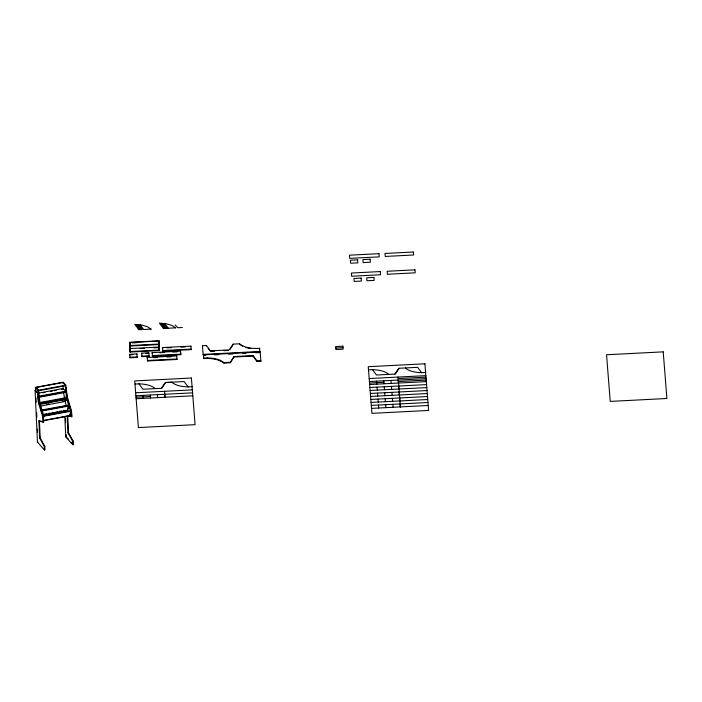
<?xml version="1.0" encoding="UTF-8"?>
<svg xmlns="http://www.w3.org/2000/svg" width="702" height="702" viewBox="0 0 702 702"><rect width="100%" height="100%" fill="white"/><g stroke="black" fill="none" stroke-linecap="round" stroke-linejoin="round"><path stroke-width="1.05" d="M43.217 419.629L43.972 416.198L39.97 403.817L38.566 390.215L36.162 387.486L36.188 388.004M67.69 409.038L68.261 406.467M35.635 391.725L35.433 387.372L63.215 382.204L65.812 385.152L67.208 398.754L71.218 411.135L70.2 415.768L43.489 420.726M161.416 388.259L165.295 382.511L184.1 381.546L188.11 386.899L192.085 386.723M205.721 355.335L203.545 355.449L203.519 354.931L203.791 358.59C210.705 358.16 218.278 358.775 223.982 363.101L230.221 362.776L234.082 356.519L252.887 355.554L256.923 361.425L260.898 361.223L260.188 352.027L203.176 354.887L203.15 354.378L259.819 351.474L259.845 351.992L259.573 348.332C252.65 348.762 245.077 348.139 239.382 343.822L233.143 344.138L229.256 349.886L210.451 350.851L206.441 345.489L202.466 345.7L202.492 346.209M229.835 349.578L232.608 345.472M230.221 362.776L234.082 356.519M394.928 374.034L398.806 368.287L417.62 367.322L421.63 372.683L425.605 372.499M399.166 368.313L395.287 374.061L376.474 375.017L372.472 369.664L368.497 369.84M66.128 399.552L65.023 400.956L66.286 405.782M63.408 382.423L35.627 387.583L35.776 390.847M35.1 390.505L38.171 393.278L35.1 390.505L37.443 442.049L44.445 449.991L44.972 449.894L44.814 446.279L40.198 437.96L39.417 420.849L38.882 420.946L39.663 438.057L44.279 446.375L44.445 449.991M35.433 387.372L38.031 390.312L65.812 385.152M38.592 390.733L65.304 385.767M38.566 393.102L63.145 388.531L65.549 391.268L38.838 396.226M65.944 388.118L66.479 388.013C65.83 398.087 71.832 406.932 72.008 416.716L68.05 415.909M42.866 392.822L45.007 392.427M50.342 391.435L52.483 391.032M54.089 390.733L56.221 390.338M61.565 389.347L63.698 388.952M38.031 390.312C36.995 401.404 43.138 411.293 43.699 421.981L43.164 422.077C43.34 413.381 37.855 405.756 37.794 396.946L66.646 391.584M38.952 397.306L65.663 392.339L63.505 392.006M39.856 402.527L64.426 397.955L66.585 398.288L39.882 403.255M42.076 402.685L44.217 402.29M38.9 404.01L67.743 398.648M40.111 404.343L66.813 399.385L65.163 401.491L40.593 406.054M46.858 404.326L49 403.931M62.355 401.447L65.558 400.851M41.602 410.038L68.313 405.072M40.672 410.767L69.516 405.405M41.918 411.012L68.629 406.054L67.682 410.337L43.103 414.908M44.533 414.162L46.665 413.768M48.271 413.469L50.412 413.074M52.009 412.776L54.151 412.381M55.748 412.083L57.889 411.679M59.494 411.381L61.627 410.986M63.233 410.688L65.365 410.293M43.796 415.76L70.507 410.793M42.901 416.4L71.753 411.039M43.024 420.489L70.27 415.426M39.663 438.057L40.198 437.96M67.199 415.689L67.971 432.792L68.506 432.695L73.122 441.014L73.289 444.629L72.754 444.726L65.751 436.784L64.83 416.383M37.443 442.049L37.978 441.944M65.751 436.784L68.384 439.066M44.279 446.375L44.814 446.279M67.971 432.792L72.587 441.11L73.122 441.014M182.309 327.501L177.825 327.729L175.044 324.947M130.59 352.035L130.054 342.523L130.353 349.052L129.791 349.087L129.475 342.322L158.942 340.812L159.494 350.561L130.028 352.071L129.773 348.85M129.493 342.558L158.959 341.049M132.266 342.927L136.618 342.708M129.475 342.322L129.73 345.542L159.196 344.033M130.318 346.025L158.652 344.577M140.163 348.552L144.524 348.332M153.799 347.85L158.687 347.604L158.538 344.34M162.548 347.569L190.883 346.121L191.137 349.622L162.803 351.07L162.548 347.569L162.566 348.087M166.927 347.859L171.288 347.639M181.098 347.139L185.451 346.911M141.637 353.159L148.815 352.79L149.078 356.291L141.901 356.66L141.637 353.159L141.664 353.676M152.159 352.623L180.493 351.167L180.756 354.668L152.422 356.125L152.159 352.623L152.185 353.141M129.703 354.291L136.881 353.922L137.144 357.423L129.967 357.792L129.703 354.291L129.73 354.808L132.801 354.65M145.762 353.466L148.842 353.308L148.815 352.79M159.81 352.746L164.171 352.527M172.885 352.079L177.246 351.851M214.654 351.149L210.468 351.369L210.451 350.851M224.052 350.667L228.238 350.456M180.73 354.159L152.395 355.607L152.422 356.125M147.236 357.485L176.702 355.967L176.965 359.468L147.49 360.977L147.236 357.485L147.262 357.994M335.828 348.043L343.006 347.674M153.808 357.66L157.081 357.493M166.9 356.993L171.27 356.765M214.435 354.887L218.796 354.668M228.606 354.159L232.967 353.94M242.769 353.439L246.042 353.273M255.853 352.764L260.214 352.544L260.188 352.027M230.195 362.267L223.956 362.583C218.261 358.257 210.679 357.643 203.764 358.073L203.791 358.59M234.108 357.028L252.913 356.072M252.887 355.554L256.897 360.907L260.872 360.705L260.898 361.223M134.977 384.064L138.952 383.88L142.962 389.241L161.776 388.276L165.654 382.529L171.902 382.213A20.7 8.617 -2.6 0 0 188.171 386.925M369.182 378.545L425.851 375.64M398.201 378.553L425.965 377.132M135.67 392.769L192.339 389.864M369.419 381.528L426.088 378.624M369.533 383.02L383.889 382.283M398.438 381.537L426.202 380.115M135.907 395.752L192.576 392.848M369.656 384.512L426.325 381.616M136.021 397.244L150.377 396.507M136.135 398.736L192.804 395.831M369.893 387.504L426.562 384.599M370.13 390.479L426.798 387.583M370.358 393.462L427.027 390.558M370.595 396.446L427.264 393.55M370.832 399.438L427.5 396.533M371.068 402.413L427.737 399.517M371.305 405.405L427.974 402.5M371.542 408.388L428.211 405.484M246.025 347.551L250.798 348.561M69.445 416.04L71.156 416.488M39.417 420.849L43.699 421.981M38.882 420.946L43.164 422.077M242.436 346.253L239.382 343.822M71.192 442.242L73.289 444.629M208.178 348.306L209.898 350.605M164.847 323.64L168.269 328.22M162.101 323.368L165.83 328.343M140.26 324.903L143.691 329.484M137.522 324.631L141.242 329.607M67.506 409.898L68.252 411.776M69.559 415.084L69.735 415.523L70.683 411.24L66.672 398.85L65.277 385.249L62.873 382.52L62.89 383.038M64.733 396.393L65.049 398.42M63.575 392.453L64.514 398.517M398.087 377.062L400.438 406.906M398.131 380.063L398.367 383.046M398.604 386.03L398.841 389.005M399.069 391.997L399.306 394.98M399.543 397.964L399.78 400.947M400.017 403.931L400.254 406.914M390.953 380.423L391.19 383.415M391.426 386.398L391.663 389.373M391.892 392.357L392.128 395.349M392.365 398.332L392.602 401.316M392.839 404.299L393.076 407.283M383.775 380.791L384.012 383.775M384.248 386.767L384.485 389.742M384.714 392.725L384.95 395.709M385.187 398.701L385.424 401.684M385.661 404.668L385.898 407.651M376.597 381.16L376.834 384.143M377.071 387.135L377.307 390.11M377.536 393.094L377.773 396.077M378.009 399.069L378.246 402.053M378.483 405.036L378.72 408.02M202.466 345.7L203.176 354.887M180.756 354.668L180.493 351.167M164.566 391.286L165.04 397.253M164.619 394.278L164.856 397.262M159.24 347.341L159.494 350.561M157.441 394.647L157.678 397.63M150.263 395.015L150.5 397.999M143.085 395.384L143.322 398.367M259.573 348.332L259.591 348.85M256.897 360.907L256.923 361.425M248.824 347.859L248.85 348.368M233.143 344.138L233.161 344.656M223.956 362.583L223.982 363.101M220.165 360.187L220.182 360.696M214.514 358.546L214.531 359.064M207.687 357.871L207.713 358.389M206.441 345.489L206.458 346.007M190.883 346.121L190.9 346.63M191.137 349.622L191.119 349.105L162.785 350.552L162.803 351.07M176.702 355.967L176.728 356.484M176.965 359.468L176.939 358.959L147.473 360.468L147.49 360.977M158.942 340.812L159.257 347.578M158.924 350.588L158.389 341.075L158.415 341.593M149.078 356.291L149.052 355.782L141.874 356.142L141.901 356.66M137.144 357.423L137.118 356.906L129.94 357.274L129.967 357.792M136.881 353.922L136.908 354.44M129.73 345.542L130.028 352.071M71.218 411.135L71.472 416.812M72.587 441.11L72.754 444.726M67.725 415.584L68.506 432.695M65.461 418.427L65.655 422.727M66.19 434.538L66.286 436.688M63.022 385.784L63.171 389.048M37.636 393.374L37.794 396.946M35.977 397.92L36.171 402.22M36.662 412.952L36.855 417.251M37.39 429.062L37.539 432.283M138.899 383.862A20.7 8.617 -2.6 0 1 155.168 388.575M421.683 372.701A20.7 8.617 -2.6 0 1 405.414 367.988M372.411 369.647A20.7 8.617 -2.6 0 1 388.68 374.359M139.847 329.194L136.337 324.929L139.847 329.194M164.426 327.939L160.925 323.675L164.391 327.992M139.075 325.21L142.26 329.115L139.119 325.184M163.654 323.955L166.848 327.86L163.698 323.92M378.957 253.676L349.491 255.186L349.745 258.371L379.212 256.862L378.957 253.676M413.338 252.009L385.003 253.457L385.24 256.449L413.575 254.993L413.338 252.009M357.608 259.863L350.43 260.231L350.667 263.215L357.844 262.846L357.608 259.863M370.112 259.24L362.934 259.608L363.162 262.592L370.34 262.223L370.112 259.24M380.344 271.56L351.439 273.043L351.693 276.228L380.589 274.745L380.344 271.56M414.952 269.84L387.179 271.262L387.416 274.245L415.18 272.824L414.952 269.84M361.135 278.089L353.957 278.457L354.185 281.441L361.372 281.072L361.135 278.089M373.903 277.422L366.725 277.79L366.962 280.774L374.14 280.405L373.903 277.422M151.062 329.106L138.803 329.729L134.784 324.359L141.558 325.026L147.209 326.667L151.062 329.106M175.649 327.843L163.382 328.475L159.363 323.095L166.146 323.771L171.797 325.403L175.649 327.843M158.67 347.086L130.335 348.543L130.563 351.526L158.898 350.07L158.67 347.086M342.892 346.183L335.714 346.551L335.951 349.535L343.129 349.166L342.892 346.183M424.912 363.803L368.243 366.698L371.937 413.346L428.606 410.442L424.912 363.803M663.214 351.851L606.546 354.756L610.231 401.404L666.9 398.499L663.214 351.851M191.4 378.018L134.731 380.923L138.417 427.571L195.086 424.666L191.4 378.018"/></g></svg>
